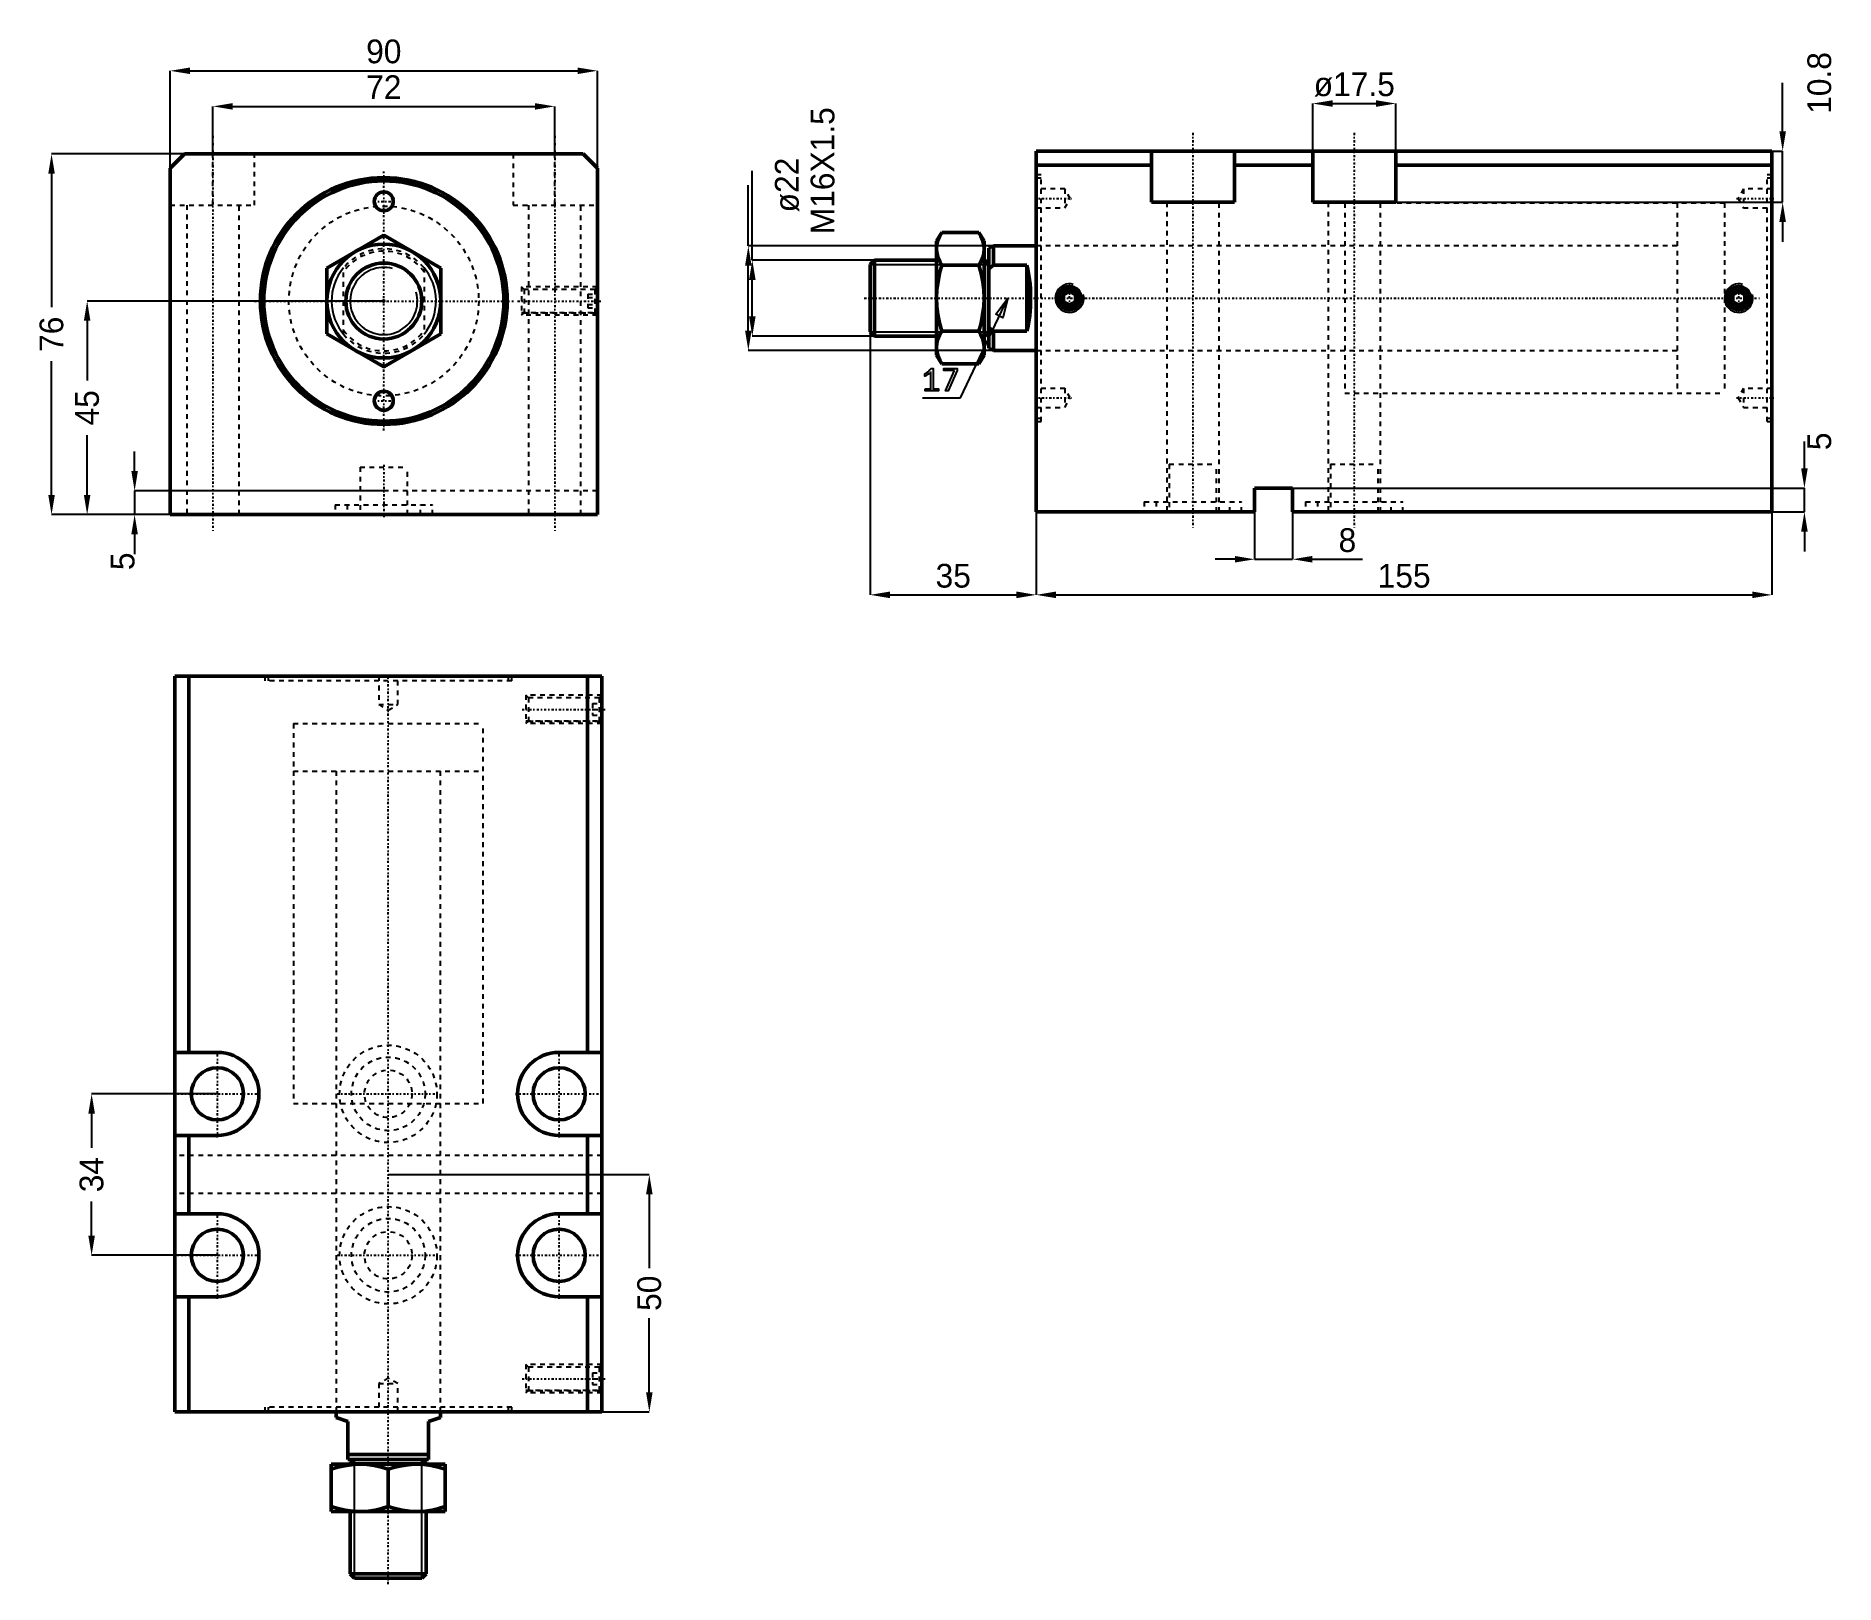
# Model space of a CAD drawing. Header units: millimetres. Extents: x -73 to 306, y -270 to 56.
import ezdxf

# ---------------------------------------------------------------- set-up
doc = ezdxf.new("R2010")
doc.units = ezdxf.units.MM
doc.linetypes.add('Center', pattern=[1.5, 0.45, -0.5, 0.05, -0.5])
doc.linetypes.add('Dashed', pattern=[2, 1, -1])
for name, color, linetype, lineweight in [('2d ConnectionPoints', 7, 'Continuous', 50), ('AM_0', 7, 'Continuous', 50), ('AM_5', 3, 'Continuous', 25), ('AM_7', 7, 'Center', 25), ('AM_9', 6, 'Dashed', 25)]:
    doc.layers.add(name, color=color, linetype=linetype, lineweight=lineweight)
doc.dimstyles.new('ISO-25', dxfattribs={"dimtxt": 2.5, "dimasz": 2.5, "dimexe": 1.25, "dimexo": 0.625, "dimtad": 1, "dimtxsty": 'Standard', "dimcen": 2.5, "dimadec": 0, "dimazin": 0, "dimtfac": 1, "dimtmove": 0, "dimatfit": 3, "dimfxl": 0, "dimarcsym": 0})

# ---------------------------------------------------------------- blocks, each defined once
blk = doc.blocks.new('1_JECX_MF_EXLA_40_70_0_rod__0_in_JECX_MF_160_EXLA_40_70_0__0')
at = {"layer": 'AM_0'}
for p, q in [((-12, 6.93), (0, 13.86)), ((0, 13.86), (12, 6.93)), ((-12, -6.93), (-12, 6.93)), ((12, 6.93), (12, -6.93)), ((0, -13.86), (-12, -6.93)), ((12, -6.93), (0, -13.86))]:
    blk.add_line(p, q, dxfattribs=at)
for radius in [12, 8]:
    blk.add_circle((0, 0), radius, dxfattribs=at)
at = {"layer": 'AM_5'}
blk.add_arc((0, 0), 7.08, 75, 15, dxfattribs=at)
at = {"layer": 'AM_9'}
for p, q in [((-8.5, -6.98), (-8.5, 6.98)), ((8.5, 6.98), (8.5, -6.98))]:
    blk.add_line(p, q, dxfattribs=at)
for points in [[(-8.5, 6.98), (-9.08, 6.21), (-9.58, 5.4), (-10.02, 4.54), (-10.38, 3.65), (-10.65, 2.74), (-10.85, 1.8), (-10.97, 0.84), (-11, -0.12), (-10.95, -1.07), (-10.81, -2.02), (-10.59, -2.96), (-10.3, -3.87), (-9.92, -4.75), (-9.47, -5.6), (-8.94, -6.4), (-8.5, -6.98)], [(8.5, -6.98), (9.08, -6.21), (9.58, -5.4), (10.02, -4.54), (10.38, -3.65), (10.65, -2.74), (10.85, -1.8), (10.97, -0.84), (11, 0.12), (10.95, 1.07), (10.81, 2.02), (10.59, 2.96), (10.3, 3.87), (9.92, 4.75), (9.47, 5.6), (8.94, 6.4), (8.5, 6.98)]]:
    blk.add_lwpolyline(points, dxfattribs=at)
for radius, start, end in [(11, 39.4006, 140.5994), (10.5, 35.9506, 144.0494), (10.5, 215.9506, 324.0494), (11, 219.4006, 320.5994)]:
    blk.add_arc((0, 0), radius, start, end, dxfattribs=at)
blk = doc.blocks.new('2_JECX_MF_EXLA_40_70_0_body__0_in_JECX_MF_160_EXLA_40_70_0__0')
at = {"layer": 'AM_0'}
for p, q in [((-42, 31), (-45, 28)), ((42, 31), (-42, 31)), ((45, 28), (42, 31)), ((-45, 28), (-45, -45)), ((45, -45), (45, 28)), ((-45, -45), (45, -45))]:
    blk.add_line(p, q, dxfattribs=at)
for centre, radius in [((0, 0), 26), ((0, 0), 25.3), ((0, 21), 2), ((0, -21), 2)]:
    blk.add_circle(centre, radius, dxfattribs=at)
at = {"layer": 'AM_5', "linetype": 'Dashed'}
for p, q in [((45, 3), (29, 3)), ((45, -3), (29, -3))]:
    blk.add_line(p, q, dxfattribs=at)
at = {"layer": 'AM_7'}
for p, q in [((-36, 34.8), (-36, -48.8)), ((36, 34.8), (36, -48.8)), ((0, -27.3), (0, 27.3)), ((-2.1, 21), (2.1, 21)), ((-27.3, 0), (27.3, 0)), ((28.2, 0), (45.8, 0)), ((-2.1, -21), (2.1, -21)), ((0, -34.5), (0, -45.5))]:
    blk.add_line(p, q, dxfattribs=at)
at = {"layer": 'AM_9'}
for p, q in [((-36, 20.2), (-36, 31)), ((-27.25, 20.2), (-27.25, 31)), ((27.25, 31), (27.25, 20.2)), ((36, 20.2), (36, 31)), ((-45, 20.2), (-27.25, 20.2)), ((-41.5, 20.2), (-41.5, -45)), ((-30.5, -45), (-30.5, 20.2)), ((27.25, 20.2), (45, 20.2)), ((30.5, 20.2), (30.5, -45)), ((41.5, -45), (41.5, 20.2)), ((29.54, 2.46), (29, 3)), ((29, 3), (29, -3)), ((44.5, 2.4), (29, 2.4)), ((44.46, 2.46), (29.54, 2.46)), ((29.54, 2.46), (29.54, -2.46)), ((43, 1.44), (45, 1.44)), ((43, 1.44), (43, -1.44)), ((43, 0.72), (45, 0.72)), ((45, 3), (44.46, 2.46)), ((44.46, 2.46), (44.46, -2.46)), ((45, 1.9), (44.5, 2.4)), ((44.5, 2.4), (44.5, -2.4)), ((29, -2.4), (44.5, -2.4)), ((29, -3), (29.54, -2.46)), ((29.54, -2.46), (44.46, -2.46)), ((43, -0.72), (45, -0.72)), ((43, -1.44), (45, -1.44)), ((44.46, -2.46), (45, -3)), ((44.5, -2.4), (45, -1.9)), ((-5, -35), (5, -35)), ((-5, -35), (-5, -45)), ((5, -45), (5, -35)), ((45, -40), (-45, -40)), ((-10.25, -42.9), (10.25, -42.9)), ((-10.25, -42.9), (-10.25, -45)), ((-7.75, -42.9), (-7.75, -45)), ((7.75, -45), (7.75, -42.9)), ((10.25, -45), (10.25, -42.9))]:
    blk.add_line(p, q, dxfattribs=at)
blk.add_circle((0, 0), 20, dxfattribs=at)
blk = doc.blocks.new('*D3')
at = {"layer": 'AM_5', "color": 0, "lineweight": -2}
for p, q in [((-45, 28), (-45, 48.5)), ((-40.83, 48.5), (40.83, 48.5)), ((45, 28), (45, 48.5))]:
    blk.add_line(p, q, dxfattribs=at)
at = {"layer": 'AM_5', "color": 0}
for points in [[(-40.83, 49.19), (-40.83, 47.81), (-45, 48.5)], [(40.83, 47.81), (40.83, 49.19), (45, 48.5)]]:
    blk.add_solid(points, dxfattribs=at)
at = {"layer": 'Defpoints', "color": 0}
for p in [(45, 48.5), (-45, 28), (45, 28)]:
    blk.add_point(p, dxfattribs=at)
at = {"layer": 'AM_5', "color": 0, "insert": (0, 52.55), "char_height": 5, "attachment_point": 5}
blk.add_mtext('90', dxfattribs=at)
blk = doc.blocks.new('*D4')
at = {"layer": 'AM_5', "color": 0, "lineweight": -2}
for p, q in [((-36, 31), (-36, 41)), ((-31.83, 41), (31.83, 41)), ((36, 31), (36, 41))]:
    blk.add_line(p, q, dxfattribs=at)
at = {"layer": 'AM_5', "color": 0}
for points in [[(-31.83, 41.69), (-31.83, 40.31), (-36, 41)], [(31.83, 40.31), (31.83, 41.69), (36, 41)]]:
    blk.add_solid(points, dxfattribs=at)
at = {"layer": 'Defpoints', "color": 0}
for p in [(36, 41), (-36, 31), (36, 31)]:
    blk.add_point(p, dxfattribs=at)
at = {"layer": 'AM_5', "color": 0, "insert": (0, 45.05), "char_height": 5, "attachment_point": 5}
blk.add_mtext('72', dxfattribs=at)
blk = doc.blocks.new('*D5')
at = {"layer": 'AM_5', "color": 0, "lineweight": -2}
for p, q in [((-42, 31), (-70, 31)), ((-70, 26.83), (-70, -1.31)), ((-70, -40.83), (-70, -12.69)), ((-45, -45), (-70, -45))]:
    blk.add_line(p, q, dxfattribs=at)
at = {"layer": 'AM_5', "color": 0}
for points in [[(-69.31, 26.83), (-70.69, 26.83), (-70, 31)], [(-70.69, -40.83), (-69.31, -40.83), (-70, -45)]]:
    blk.add_solid(points, dxfattribs=at)
at = {"layer": 'Defpoints', "color": 0}
for p in [(-42, 31), (-70, -45), (-45, -45)]:
    blk.add_point(p, dxfattribs=at)
at = {"layer": 'AM_5', "color": 0, "insert": (-70, -7), "char_height": 5, "attachment_point": 5, "rotation": 90}
blk.add_mtext('76', dxfattribs=at)
blk = doc.blocks.new('*D6')
at = {"layer": 'AM_5', "color": 0, "lineweight": -2}
for p, q in [((0, 0), (-62.5, 0)), ((-62.5, -4.17), (-62.5, -16.75)), ((-62.5, -40.83), (-62.5, -28.25)), ((-45, -45), (-62.5, -45))]:
    blk.add_line(p, q, dxfattribs=at)
at = {"layer": 'AM_5', "color": 0}
for points in [[(-61.81, -4.17), (-63.19, -4.17), (-62.5, 0)], [(-63.19, -40.83), (-61.81, -40.83), (-62.5, -45)]]:
    blk.add_solid(points, dxfattribs=at)
at = {"layer": 'Defpoints', "color": 0}
for p in [(0, 0), (-62.5, -45), (-45, -45)]:
    blk.add_point(p, dxfattribs=at)
at = {"layer": 'AM_5', "color": 0, "insert": (-62.5, -22.5), "char_height": 5, "attachment_point": 5, "rotation": 90}
blk.add_mtext('45', dxfattribs=at)
blk = doc.blocks.new('*D7')
at = {"layer": 'AM_5', "color": 0, "lineweight": -2}
for p, q in [((-52.5, -35.83), (-52.5, -31.67)), ((0, -40), (-52.5, -40)), ((-52.5, -40), (-52.5, -45)), ((-45, -45), (-52.5, -45)), ((-52.5, -49.17), (-52.5, -53.33))]:
    blk.add_line(p, q, dxfattribs=at)
at = {"layer": 'AM_5', "color": 0}
for points in [[(-53.19, -35.83), (-51.81, -35.83), (-52.5, -40)], [(-51.81, -49.17), (-53.19, -49.17), (-52.5, -45)]]:
    blk.add_solid(points, dxfattribs=at)
at = {"layer": 'Defpoints', "color": 0}
for p in [(0, -40), (-52.5, -45), (-45, -45)]:
    blk.add_point(p, dxfattribs=at)
at = {"layer": 'AM_5', "color": 0, "insert": (-55, -54.83), "char_height": 5, "attachment_point": 5, "rotation": 90}
blk.add_mtext('5', dxfattribs=at)
blk = doc.blocks.new('1_JECX_MF_EXLA_40_70_0_rod__0_in_JECX_MF_160_EXLA_40_70_0__4')
at = {"layer": 'AM_0'}
for p, q in [((-11, 0), (-11, -1.19)), ((11, -1.19), (11, 0)), ((-8.5, -2), (-11, -1.19)), ((-8.5, -10), (-8.5, -2)), ((11, -1.19), (8.5, -2)), ((8.5, -2), (8.5, -10)), ((-12, -11), (12, -11)), ((-12, -21), (-12, -11)), ((-8.5, -9), (8.5, -9)), ((-8.5, -10), (8.5, -10)), ((-7.08, -10), (-8, -10.92)), ((-8, -10.92), (8, -10.92)), ((-8, -10.92), (-8, -11)), ((8, -10.92), (7.08, -10)), ((8, -11), (8, -10.92)), ((12, -11), (12, -21)), ((0, -19.93), (0, -12.07)), ((-12, -21), (12, -21)), ((-8, -21), (-8, -34.08)), ((8, -34.08), (8, -21)), ((-8, -34.08), (-7.08, -35)), ((-8, -34.08), (8, -34.08)), ((7.08, -35), (8, -34.08)), ((-7.08, -35), (7.08, -35))]:
    blk.add_line(p, q, dxfattribs=at)
for points in [[(-6, -11), (-6.43, -11.01), (-7.83, -11.11), (-9.22, -11.32), (-10.62, -11.65), (-12, -12.07)], [(0, -12.07), (-1.46, -11.63), (-2.94, -11.29), (-4.46, -11.08), (-6, -11)], [(6, -11), (5.57, -11.01), (4.17, -11.11), (2.78, -11.32), (1.38, -11.65), (0, -12.07)], [(12, -12.07), (10.54, -11.63), (9.06, -11.29), (7.54, -11.08), (6, -11)], [(-12, -19.93), (-10.54, -20.37), (-9.06, -20.71), (-7.54, -20.92), (-6, -21)], [(-6, -21), (-5.57, -20.99), (-4.17, -20.89), (-2.78, -20.68), (-1.38, -20.35), (0, -19.93)], [(0, -19.93), (1.46, -20.37), (2.94, -20.71), (4.46, -20.92), (6, -21)], [(6, -21), (6.43, -20.99), (7.83, -20.89), (9.22, -20.68), (10.62, -20.35), (12, -19.93)]]:
    blk.add_lwpolyline(points, dxfattribs=at)
at = {"layer": 'AM_5'}
for p, q in [((-7.08, -35), (-7.08, -10)), ((7.08, -35), (7.08, -10))]:
    blk.add_line(p, q, dxfattribs=at)
at = {"layer": 'AM_7'}
blk.add_line((0, -36.25), (0, 155.36), dxfattribs=at)
at = {"layer": 'AM_9'}
for p, q in [((-20, 145), (20, 145)), ((-20, 145), (-20, 135)), ((20, 135), (20, 145)), ((-20, 135), (20, 135)), ((-11, 135), (-11, 0)), ((11, 0), (11, 135))]:
    blk.add_line(p, q, dxfattribs=at)
blk = doc.blocks.new('2_JECX_MF_EXLA_40_70_0_body__0_in_JECX_MF_160_EXLA_40_70_0__4')
at = {"layer": 'AM_0'}
for p, q in [((45, 155), (-45, 155)), ((-45, 155), (-45, 0)), ((-42, 155), (-42, 75.75)), ((42, 155), (42, 75.75)), ((45, 155), (45, 0)), ((-36, 75.75), (-45, 75.75)), ((45, 75.75), (36, 75.75)), ((-45, 58.25), (-36, 58.25)), ((-42, 58.25), (-42, 41.75)), ((36, 58.25), (45, 58.25)), ((42, 58.25), (42, 41.75)), ((-36, 41.75), (-45, 41.75)), ((45, 41.75), (36, 41.75)), ((-45, 24.25), (-36, 24.25)), ((-42, 24.25), (-42, 0)), ((36, 24.25), (45, 24.25)), ((42, 24.25), (42, 0)), ((45, 0), (-45, 0))]:
    blk.add_line(p, q, dxfattribs=at)
for centre in [(-36, 67), (36, 67), (-36, 33), (36, 33)]:
    blk.add_circle(centre, 5.5, dxfattribs=at)
for centre, start, end in [((-36, 67), 270, 90), ((36, 67), 90, 270), ((-36, 33), 270, 90), ((36, 33), 90, 270)]:
    blk.add_arc(centre, 8.75, start, end, dxfattribs=at)
at = {"layer": 'AM_5', "linetype": 'Dashed'}
for p, q in [((45, 151), (29, 151)), ((45, 145), (29, 145)), ((45, 10), (29, 10)), ((45, 4), (29, 4))]:
    blk.add_line(p, q, dxfattribs=at)
at = {"layer": 'AM_7'}
for p, q in [((28.2, 148), (45.8, 148)), ((-36, 57.8125), (-36, 76.1875)), ((36, 57.8125), (36, 76.1875)), ((-45.1875, 67), (-26.8125, 67)), ((-10.7625, 67), (10.7625, 67)), ((26.8125, 67), (45.1875, 67)), ((-36, 23.8125), (-36, 42.1875)), ((36, 23.8125), (36, 42.1875)), ((-45.1875, 33), (-26.8125, 33)), ((-10.7625, 33), (10.7625, 33)), ((26.8125, 33), (45.1875, 33)), ((28.2, 7), (45.8, 7))]:
    blk.add_line(p, q, dxfattribs=at)
at = {"layer": 'AM_9'}
for p, q in [((-26, 155), (-26, 154)), ((26, 154), (-26, 154)), ((-25.3, 155), (-25.3, 154)), ((-2, 155), (-2, 149)), ((2, 149), (2, 155)), ((25.3, 154), (25.3, 155)), ((26, 154), (26, 155)), ((-2, 149), (2, 149)), ((-2, 149), (0, 147.8453)), ((0, 147.8453), (2, 149)), ((29, 151), (29, 145)), ((29.5415, 150.4585), (29, 151)), ((44.5, 150.4), (29, 150.4)), ((44.4585, 150.4585), (29.5415, 150.4585)), ((29.5415, 150.4585), (29.5415, 145.5415)), ((43, 149.25), (45, 149.25)), ((43, 149.25), (43, 146.75)), ((43, 148), (45, 148)), ((45, 151), (44.4585, 150.4585)), ((44.4585, 150.4585), (44.4585, 145.5415)), ((45, 149.9), (44.5, 150.4)), ((44.5, 150.4), (44.5, 145.6)), ((-20, 145), (20, 145)), ((-20, 145), (-20, 65)), ((20, 65), (20, 145)), ((29, 145.6), (44.5, 145.6)), ((29, 145), (29.5415, 145.5415)), ((29.5415, 145.5415), (44.4585, 145.5415)), ((43, 146.75), (45, 146.75)), ((44.4585, 145.5415), (45, 145)), ((44.5, 145.6), (45, 146.1)), ((-20, 65), (20, 65)), ((-11, 65), (-11, 0)), ((11, 0), (11, 65)), ((45, 54), (-45, 54)), ((45, 46), (-45, 46)), ((29, 10), (29, 4)), ((29.5415, 9.4585), (29, 10)), ((44.5, 9.4), (29, 9.4)), ((44.4585, 9.4585), (29.5415, 9.4585)), ((29.5415, 9.4585), (29.5415, 4.5415)), ((43, 8.25), (45, 8.25)), ((43, 8.25), (43, 5.75)), ((45, 10), (44.4585, 9.4585)), ((44.4585, 9.4585), (44.4585, 4.5415)), ((45, 8.9), (44.5, 9.4)), ((44.5, 9.4), (44.5, 4.6)), ((0, 7.1547), (-2, 6)), ((-2, 6), (-2, 0)), ((-2, 6), (2, 6)), ((2, 6), (0, 7.1547)), ((2, 0), (2, 6)), ((29, 4.6), (44.5, 4.6)), ((29, 4), (29.5415, 4.5415)), ((29.5415, 4.5415), (44.4585, 4.5415)), ((43, 7), (45, 7)), ((43, 5.75), (45, 5.75)), ((44.4585, 4.5415), (45, 4)), ((44.5, 4.6), (45, 5.1)), ((26, 1), (-26, 1)), ((-26, 1), (-26, 0)), ((-25.3, 1), (-25.3, 0)), ((25.3, 0), (25.3, 1)), ((26, 0), (26, 1))]:
    blk.add_line(p, q, dxfattribs=at)
for centre, radius in [((0, 67), 10.25), ((0, 67), 7.75), ((0, 67), 5), ((0, 33), 10.25), ((0, 33), 7.75), ((0, 33), 5)]:
    blk.add_circle(centre, radius, dxfattribs=at)
blk = doc.blocks.new('*D13')
at = {"layer": 'AM_5', "color": 0, "lineweight": -2}
for p, q in [((0.94, -184.02), (55.94, -184.02)), ((55.94, -188.19), (55.94, -203.77)), ((55.94, -229.86), (55.94, -214.27)), ((45.94, -234.02), (55.94, -234.02))]:
    blk.add_line(p, q, dxfattribs=at)
at = {"layer": 'AM_5', "color": 0}
for points in [[(55.25, -188.19), (56.64, -188.19), (55.94, -184.02)], [(55.25, -229.86), (56.64, -229.86), (55.94, -234.02)]]:
    blk.add_solid(points, dxfattribs=at)
at = {"layer": 'Defpoints', "color": 0}
for p in [(0.94, -184.02), (55.94, -184.02), (45.94, -234.02)]:
    blk.add_point(p, dxfattribs=at)
at = {"layer": 'AM_5', "color": 0, "insert": (55.94, -209.02), "char_height": 5, "attachment_point": 5, "rotation": 90}
blk.add_mtext('50', dxfattribs=at)
blk = doc.blocks.new('*D14')
at = {"layer": 'AM_5', "color": 0, "lineweight": -2}
for p, q in [((-35.06, -167.02), (-61.56, -167.02)), ((-61.56, -171.19), (-61.56, -178.36)), ((-61.56, -196.86), (-61.56, -189.69)), ((-35.06, -201.02), (-61.56, -201.02))]:
    blk.add_line(p, q, dxfattribs=at)
at = {"layer": 'AM_5', "color": 0}
for points in [[(-62.25, -171.19), (-60.86, -171.19), (-61.56, -167.02)], [(-62.25, -196.86), (-60.86, -196.86), (-61.56, -201.02)]]:
    blk.add_solid(points, dxfattribs=at)
at = {"layer": 'Defpoints', "color": 0}
for p in [(-61.56, -167.02), (-35.06, -167.02), (-35.06, -201.02)]:
    blk.add_point(p, dxfattribs=at)
at = {"layer": 'AM_5', "color": 0, "insert": (-61.56, -184.02), "char_height": 5, "attachment_point": 5, "rotation": 90}
blk.add_mtext('34', dxfattribs=at)
blk = doc.blocks.new('1_JECX_MF_EXLA_40_70_0_rod__0_in_JECX_MF_160_EXLA_40_70_0__2')
at = {"layer": 'AM_0'}
for p, q in [((-19.93, 13.86), (-21, 12)), ((-21, 12), (-21, -12)), ((-19.93, 13.86), (-12.07, 13.86)), ((-11, 12), (-12.07, 13.86)), ((-11, 12), (-11, -12)), ((-34.08, 8), (-35, 7.08)), ((-34.08, 8), (-34.08, -8)), ((-21, 8), (-34.08, 8)), ((-10.92, 8), (-11, 8)), ((-10, 7.08), (-10.92, 8)), ((-10.92, 8), (-10.92, -8)), ((-9, 11), (-10, 10.5)), ((-10, 10.5), (-10, -10.5)), ((0, 11), (-9, 11)), ((-9, 11), (-9, 6.98)), ((-35, 7.08), (-35, -7.08)), ((-19.93, 6.93), (-12.07, 6.93)), ((-9, 6.98), (-10, 6.16)), ((-2, 6.98), (-9, 6.98)), ((-2, 6.98), (-2, -6.98)), ((-35, -7.08), (-34.08, -8)), ((-19.93, -6.93), (-12.07, -6.93)), ((-10.92, -8), (-10, -7.08)), ((-10, -6.16), (-9, -6.98)), ((-9, -6.98), (-2, -6.98)), ((-9, -6.98), (-9, -11)), ((-34.08, -8), (-21, -8)), ((-11, -8), (-10.92, -8)), ((-10, -10.5), (-9, -11)), ((-9, -11), (0, -11)), ((-21, -12), (-19.93, -13.86)), ((-19.93, -13.86), (-12.07, -13.86)), ((-12.07, -13.86), (-11, -12))]:
    blk.add_line(p, q, dxfattribs=at)
for points in [[(-19.93, 13.86), (-20.37, 13.01), (-20.71, 12.16), (-20.92, 11.28), (-21, 10.39)], [(-11, 10.39), (-11.01, 10.64), (-11.11, 11.45), (-11.32, 12.25), (-11.65, 13.06), (-12.07, 13.86)], [(-21, 10.39), (-20.99, 10.15), (-20.89, 9.34), (-20.68, 8.53), (-20.35, 7.73), (-19.93, 6.93)], [(-12.07, 6.93), (-11.63, 7.77), (-11.29, 8.63), (-11.08, 9.51), (-11, 10.39)], [(-19.93, 6.93), (-20.37, 5.25), (-20.7, 3.54), (-20.92, 1.79), (-21, 0.02), (-21, 0)], [(-11, 0), (-11.07, 1.74), (-11.28, 3.46), (-11.62, 5.21), (-12.07, 6.93)], [(-2, -6.98), (-1.81, -6.21), (-1.65, -5.4), (-1.51, -4.54), (-1.39, -3.65), (-1.3, -2.74), (-1.24, -1.8), (-1.2, -0.84), (-1.19, 0.12), (-1.2, 1.07), (-1.25, 2.02), (-1.32, 2.96), (-1.42, 3.87), (-1.54, 4.75), (-1.69, 5.6), (-1.86, 6.4), (-2, 6.98)], [(-21, 0), (-20.93, -1.74), (-20.72, -3.46), (-20.38, -5.21), (-19.93, -6.93)], [(-12.07, -6.93), (-11.63, -5.25), (-11.3, -3.54), (-11.08, -1.79), (-11, -0.02), (-11, 0)], [(-19.93, -6.93), (-20.37, -7.77), (-20.71, -8.63), (-20.92, -9.51), (-21, -10.39)], [(-11, -10.39), (-11.01, -10.15), (-11.11, -9.34), (-11.32, -8.53), (-11.65, -7.73), (-12.07, -6.93)], [(-21, -10.39), (-20.99, -10.64), (-20.89, -11.45), (-20.68, -12.25), (-20.35, -13.06), (-19.93, -13.86)], [(-12.07, -13.86), (-11.63, -13.01), (-11.29, -12.16), (-11.08, -11.28), (-11, -10.39)]]:
    blk.add_lwpolyline(points, dxfattribs=at)
at = {"layer": 'AM_5'}
for p, q in [((-35, 7.08), (-10, 7.08)), ((-35, -7.08), (-10, -7.08))]:
    blk.add_line(p, q, dxfattribs=at)
at = {"layer": 'AM_7'}
blk.add_line((-36.25, 0), (152.75, 0), dxfattribs=at)
at = {"layer": 'AM_9'}
for p, q in [((145, 20), (135, 20)), ((135, 20), (135, -20)), ((145, 20), (145, -20)), ((135, 11), (0, 11)), ((0, -11), (135, -11)), ((135, -20), (145, -20))]:
    blk.add_line(p, q, dxfattribs=at)
blk = doc.blocks.new('2_JECX_MF_EXLA_40_70_0_body__0_in_JECX_MF_160_EXLA_40_70_0__2')
at = {"layer": 'AM_0'}
for p, q in [((0, -45), (0, 31)), ((155, 31), (0, 31)), ((24.25, 31), (24.25, 20.2)), ((41.75, 20.2), (41.75, 31)), ((58.25, 31), (58.25, 20.2)), ((75.75, 20.2), (75.75, 31)), ((155, -45), (155, 31)), ((24.25, 28), (0, 28)), ((58.25, 28), (41.75, 28)), ((155, 28), (75.75, 28)), ((24.25, 20.2), (41.75, 20.2)), ((58.25, 20.2), (75.75, 20.2)), ((7, 1.44), (5.75, 0.72)), ((5.75, 0.72), (5.75, -0.72)), ((8.25, 0.72), (7, 1.44)), ((8.25, -0.72), (8.25, 0.72)), ((148, 1.44), (146.75, 0.72)), ((146.75, 0.72), (146.75, -0.72)), ((149.25, 0.72), (148, 1.44)), ((149.25, -0.72), (149.25, 0.72)), ((5.75, -0.72), (7, -1.44)), ((7, -1.44), (8.25, -0.72)), ((146.75, -0.72), (148, -1.44)), ((148, -1.44), (149.25, -0.72)), ((54, -40), (46, -40)), ((46, -40), (46, -45)), ((54, -45), (54, -40)), ((46, -45), (0, -45)), ((155, -45), (54, -45))]:
    blk.add_line(p, q, dxfattribs=at)
for centre, radius in [((7, 0), 2.46), ((7, 0), 2.4), ((7, 0), 1.9), ((148, 0), 2.46), ((148, 0), 2.4), ((148, 0), 1.9)]:
    blk.add_circle(centre, radius, dxfattribs=at)
at = {"layer": 'AM_5'}
for centre in [(7, 0), (148, 0)]:
    blk.add_arc(centre, 3, 75, 15, dxfattribs=at)
at = {"layer": 'AM_7'}
for p, q in [((33, 34.8), (33, -48.8)), ((67, 34.8), (67, -48.8)), ((-0.36, 21), (7.51, 21)), ((147.49, 21), (155.36, 21)), ((7, -3.15), (7, 3.15)), ((148, -3.15), (148, 3.15)), ((155.05, 0), (153.95, 0)), ((-0.36, -21), (7.51, -21)), ((147.49, -21), (155.36, -21))]:
    blk.add_line(p, q, dxfattribs=at)
at = {"layer": 'AM_9'}
for p, q in [((1, 26), (0, 26)), ((1, 25.3), (0, 25.3)), ((6, 23), (0, 23)), ((1, -26), (1, 26)), ((7.15, 21), (6, 23)), ((6, 23), (6, 19)), ((149, 23), (147.85, 21)), ((155, 23), (149, 23)), ((149, 23), (149, 19)), ((154, -26), (154, 26)), ((155, 26), (154, 26)), ((155, 25.3), (154, 25.3)), ((0, 19), (6, 19)), ((6, 19), (7.15, 21)), ((27.5, 20.2), (27.5, -45)), ((38.5, -45), (38.5, 20.2)), ((61.5, 20.2), (61.5, -45)), ((145, 20), (65, 20)), ((65, 20), (65, -20)), ((72.5, -45), (72.5, 20.2)), ((145, 20), (145, -20)), ((147.85, 21), (149, 19)), ((149, 19), (155, 19)), ((65, 11), (0, 11)), ((0, -11), (65, -11)), ((6, -19), (0, -19)), ((7.15, -21), (6, -19)), ((6, -19), (6, -23)), ((6, -23), (7.15, -21)), ((65, -20), (145, -20)), ((149, -19), (147.85, -21)), ((147.85, -21), (149, -23)), ((155, -19), (149, -19)), ((149, -19), (149, -23)), ((0, -23), (6, -23)), ((0, -25.3), (1, -25.3)), ((0, -26), (1, -26)), ((149, -23), (155, -23)), ((154, -25.3), (155, -25.3)), ((154, -26), (155, -26)), ((28, -35), (38, -35)), ((28, -35), (28, -45)), ((38, -45), (38, -35)), ((62, -35), (72, -35)), ((62, -35), (62, -45)), ((72, -45), (72, -35)), ((22.75, -42.9), (43.25, -42.9)), ((22.75, -42.9), (22.75, -45)), ((25.25, -42.9), (25.25, -45)), ((40.75, -45), (40.75, -42.9)), ((43.25, -45), (43.25, -42.9)), ((56.75, -42.9), (77.25, -42.9)), ((56.75, -42.9), (56.75, -45)), ((59.25, -42.9), (59.25, -45)), ((74.75, -45), (74.75, -42.9)), ((77.25, -45), (77.25, -42.9))]:
    blk.add_line(p, q, dxfattribs=at)
blk = doc.blocks.new('*D26')
at = {"layer": 'AM_5', "color": 0, "lineweight": -2}
for p, q in [((195.72, 31.6), (195.72, 41.6)), ((199.89, 41.6), (209.05, 41.6)), ((213.22, 31.6), (213.22, 41.6))]:
    blk.add_line(p, q, dxfattribs=at)
at = {"layer": 'AM_5', "color": 0}
for points in [[(199.89, 42.3), (199.89, 40.91), (195.72, 41.6)], [(209.05, 42.3), (209.05, 40.91), (213.22, 41.6)]]:
    blk.add_solid(points, dxfattribs=at)
at = {"layer": 'Defpoints', "color": 0}
for p in [(213.22, 41.6), (195.72, 31.6), (213.22, 31.6)]:
    blk.add_point(p, dxfattribs=at)
at = {"layer": 'AM_5', "color": 0, "insert": (204.47, 45.6), "char_height": 5, "attachment_point": 5}
blk.add_mtext('ø17.5', dxfattribs=at)
blk = doc.blocks.new('*D27')
at = {"layer": 'AM_5', "color": 0, "lineweight": -2}
for p, q in [((294.72, 35.77), (294.72, 45.94)), ((213.22, 31.6), (294.72, 31.6)), ((294.72, 20.8), (294.72, 31.6)), ((213.22, 20.8), (294.72, 20.8)), ((294.72, 16.64), (294.72, 12.47))]:
    blk.add_line(p, q, dxfattribs=at)
at = {"layer": 'AM_5', "color": 0}
for points in [[(294.02, 35.77), (295.41, 35.77), (294.72, 31.6)], [(294.02, 16.64), (295.41, 16.64), (294.72, 20.8)]]:
    blk.add_solid(points, dxfattribs=at)
at = {"layer": 'Defpoints', "color": 0}
for p in [(213.22, 31.6), (294.72, 31.6), (213.22, 20.8)]:
    blk.add_point(p, dxfattribs=at)
at = {"layer": 'AM_5', "color": 0, "insert": (302.47, 45.94), "char_height": 5, "attachment_point": 5, "rotation": 90}
blk.add_mtext('10.8', dxfattribs=at)
blk = doc.blocks.new('*D28')
at = {"layer": 'AM_5', "color": 0, "lineweight": -2}
for p, q in [((137.47, -44.4), (137.47, -61.9)), ((292.47, -44.4), (292.47, -61.9)), ((141.64, -61.9), (288.3, -61.9))]:
    blk.add_line(p, q, dxfattribs=at)
at = {"layer": 'AM_5', "color": 0}
for points in [[(141.64, -61.2), (141.64, -62.59), (137.47, -61.9)], [(288.3, -61.2), (288.3, -62.59), (292.47, -61.9)]]:
    blk.add_solid(points, dxfattribs=at)
at = {"layer": 'Defpoints', "color": 0}
for p in [(137.47, -44.4), (292.47, -44.4), (292.47, -61.9)]:
    blk.add_point(p, dxfattribs=at)
at = {"layer": 'AM_5', "color": 0, "insert": (214.97, -57.9), "char_height": 5, "attachment_point": 5}
blk.add_mtext('155', dxfattribs=at)
blk = doc.blocks.new('*D29')
at = {"layer": 'AM_5', "color": 0, "lineweight": -2}
for p, q in [((102.47, 0.6), (102.47, -61.9)), ((137.47, -44.4), (137.47, -61.9)), ((106.64, -61.9), (133.3, -61.9))]:
    blk.add_line(p, q, dxfattribs=at)
at = {"layer": 'AM_5', "color": 0}
for points in [[(106.64, -61.2), (106.64, -62.59), (102.47, -61.9)], [(133.3, -61.2), (133.3, -62.59), (137.47, -61.9)]]:
    blk.add_solid(points, dxfattribs=at)
at = {"layer": 'Defpoints', "color": 0}
for p in [(102.47, 0.6), (137.47, -44.4), (137.47, -61.9)]:
    blk.add_point(p, dxfattribs=at)
at = {"layer": 'AM_5', "color": 0, "insert": (119.97, -57.9), "char_height": 5, "attachment_point": 5}
blk.add_mtext('35', dxfattribs=at)
blk = doc.blocks.new('*D30')
at = {"layer": 'AM_5', "color": 0, "lineweight": -2}
for p, q in [((76.8, 11.6), (76.8, 24.44)), ((128.47, 11.6), (76.8, 11.6)), ((76.8, -6.23), (76.8, 7.44)), ((128.47, -10.4), (76.8, -10.4))]:
    blk.add_line(p, q, dxfattribs=at)
at = {"layer": 'AM_5', "color": 0}
for points in [[(76.11, 7.44), (77.5, 7.44), (76.8, 11.6)], [(76.11, -6.23), (77.5, -6.23), (76.8, -10.4)]]:
    blk.add_solid(points, dxfattribs=at)
at = {"layer": 'Defpoints', "color": 0}
for p in [(76.8, 11.6), (128.47, 11.6), (128.47, -10.4)]:
    blk.add_point(p, dxfattribs=at)
at = {"layer": 'AM_5', "color": 0, "insert": (84.97, 24.44), "char_height": 5, "attachment_point": 5, "rotation": 90}
blk.add_mtext('ø22', dxfattribs=at)
blk = doc.blocks.new('*D31')
at = {"layer": 'AM_5', "color": 0, "lineweight": -2}
for p, q in [((77.64, 8.6), (77.64, 27.44)), ((103.39, 8.6), (77.64, 8.6)), ((77.64, -3.23), (77.64, 4.44)), ((103.47, -7.4), (77.64, -7.4))]:
    blk.add_line(p, q, dxfattribs=at)
at = {"layer": 'AM_5', "color": 0}
for points in [[(76.94, 4.44), (78.33, 4.44), (77.64, 8.6)], [(76.94, -3.23), (78.33, -3.23), (77.64, -7.4)]]:
    blk.add_solid(points, dxfattribs=at)
at = {"layer": 'Defpoints', "color": 0}
for p in [(77.64, 8.6), (103.39, 8.6), (103.47, -7.4)]:
    blk.add_point(p, dxfattribs=at)
at = {"layer": 'AM_5', "color": 0, "insert": (92.47, 27.44), "char_height": 5, "attachment_point": 5, "rotation": 90}
blk.add_mtext('M16X1.5', dxfattribs=at)
blk = doc.blocks.new('*D32')
at = {"layer": 'AM_5', "color": 0, "lineweight": -2}
for p, q in [((183.47, -39.4), (183.47, -54.4)), ((191.47, -44.4), (191.47, -54.4)), ((179.3, -54.4), (175.14, -54.4)), ((183.47, -54.4), (191.47, -54.4)), ((195.64, -54.4), (206.19, -54.4))]:
    blk.add_line(p, q, dxfattribs=at)
at = {"layer": 'AM_5', "color": 0}
for points in [[(179.3, -53.7), (179.3, -55.09), (183.47, -54.4)], [(195.64, -53.7), (195.64, -55.09), (191.47, -54.4)]]:
    blk.add_solid(points, dxfattribs=at)
at = {"layer": 'Defpoints', "color": 0}
for p in [(183.47, -39.4), (191.47, -44.4), (191.47, -54.4)]:
    blk.add_point(p, dxfattribs=at)
at = {"layer": 'AM_5', "color": 0, "insert": (203.02, -50.4), "char_height": 5, "attachment_point": 5}
blk.add_mtext('8', dxfattribs=at)
blk = doc.blocks.new('*D33')
at = {"layer": 'AM_5', "color": 0, "lineweight": -2}
for p, q in [((299.3, -35.23), (299.3, -29.56)), ((183.47, -39.4), (299.3, -39.4)), ((299.3, -44.4), (299.3, -39.4)), ((191.47, -44.4), (299.3, -44.4)), ((299.3, -48.56), (299.3, -52.73))]:
    blk.add_line(p, q, dxfattribs=at)
at = {"layer": 'AM_5', "color": 0}
for points in [[(298.61, -35.23), (300, -35.23), (299.3, -39.4)], [(298.61, -48.56), (300, -48.56), (299.3, -44.4)]]:
    blk.add_solid(points, dxfattribs=at)
at = {"layer": 'Defpoints', "color": 0}
for p in [(183.47, -39.4), (191.47, -44.4), (299.3, -44.4)]:
    blk.add_point(p, dxfattribs=at)
at = {"layer": 'AM_5', "color": 0, "insert": (302.47, -29.56), "char_height": 5, "attachment_point": 5, "rotation": 90}
blk.add_mtext('5', dxfattribs=at)

msp = doc.modelspace()

# ---------------------------------------------------------------- linework, layer by layer
at = {"layer": '2d ConnectionPoints'}
for p in [(0, 0), (137.469, 0.604), (0.941, -234.022)]:
    msp.add_point(p, dxfattribs=at)
at = {"layer": 'AM_5'}
for p, q in [((121.469, -20.396), (131.469, 0.604)), ((113.469, -20.396), (121.469, -20.396))]:
    msp.add_line(p, q, dxfattribs=at)
for points in [[(131.469, 0.604), (130.43, -3.517), (128.925, -2.8), (131.469, 0.604)], [(114.077, -18.48), (115.273, -18.48), (115.273, -14.964), (115.273, -14.964), (115.208, -15.029), (115.1, -15.13), (115.1, -15.13), (114.976, -15.235), (114.886, -15.308), (114.886, -15.308), (114.792, -15.381), (114.65, -15.484), (114.65, -15.484), (114.507, -15.58), (114.412, -15.64), (114.412, -15.64), (114.318, -15.694), (114.188, -15.76), (114.188, -15.76), (114.07, -15.807), (113.999, -15.828), (113.999, -15.334), (113.999, -15.334), (114.088, -15.292), (114.227, -15.212), (114.227, -15.212), (114.375, -15.112), (114.478, -15.034), (114.478, -15.034), (114.582, -14.95), (114.732, -14.82), (114.732, -14.82), (114.877, -14.686), (114.971, -14.593), (114.971, -14.593), (115.059, -14.502), (115.178, -14.374), (115.178, -14.374), (115.279, -14.256), (115.338, -14.184), (115.754, -14.184), (115.754, -18.48), (116.839, -18.48), (116.839, -18.896), (114.077, -18.896), (114.077, -18.48)], [(120.271, -14.639), (117.963, -14.639), (117.963, -14.184), (120.81, -14.184), (120.81, -14.639), (118.873, -18.896), (118.34, -18.896), (120.271, -14.639)]]:
    msp.add_lwpolyline(points, dxfattribs=at)

# ---------------------------------------------------------------- block references
for name, p in [('2_JECX_MF_EXLA_40_70_0_body__0_in_JECX_MF_160_EXLA_40_70_0__0', (0, 0)), ('2_JECX_MF_EXLA_40_70_0_body__0_in_JECX_MF_160_EXLA_40_70_0__2', (137.469, 0.604)), ('1_JECX_MF_EXLA_40_70_0_rod__0_in_JECX_MF_160_EXLA_40_70_0__2', (137.469, 0.604)), ('1_JECX_MF_EXLA_40_70_0_rod__0_in_JECX_MF_160_EXLA_40_70_0__0', (0, 0)), ('2_JECX_MF_EXLA_40_70_0_body__0_in_JECX_MF_160_EXLA_40_70_0__4', (0.941, -234.022)), ('1_JECX_MF_EXLA_40_70_0_rod__0_in_JECX_MF_160_EXLA_40_70_0__4', (0.941, -234.022))]:
    msp.add_blockref(name, p)

# ---------------------------------------------------------------- dimensions: what is measured, and where the dimension line sits
for base, p1, p2, text, picture, middle in [((45, 48.5), (-45, 28), (45, 28), '90', '*D3', (0, 48.5)), ((36, 41), (-36, 31), (36, 31), '72', '*D4', (0, 41)), ((213.219, 41.604), (195.719, 31.604), (213.219, 31.604), 'ø17.5', '*D26', (204.469, 41.604)), ((137.469, -61.896), (102.469, 0.604), (137.469, -44.396), '35', '*D29', (119.969, -61.896)), ((191.469, -54.396), (183.469, -39.396), (191.469, -44.396), '8', '*D32', (203.024, -54.396)), ((292.469, -61.896), (137.469, -44.396), (292.469, -44.396), '155', '*D28', (214.969, -61.896))]:
    dim = msp.add_linear_dim(base=base, p1=p1, p2=p2, text=text, dimstyle='ISO-25', override={"dimtxt": 5, "dimasz": 4.166667, "dimexe": 0, "dimexo": 0, "dimgap": 1.5}, dxfattribs=at)
    dim.commit()
    dim.dimension.update_dxf_attribs({"geometry": picture, "text_midpoint": middle, "dimtype": 160})
for base, p1, p2, text, picture, middle in [((294.719, 31.604), (213.219, 20.804), (213.219, 31.604), '10.8', '*D27', (302.469, 45.937)), ((77.636, 8.604), (103.469, -7.396), (103.389, 8.604), 'M16X1.5', '*D31', (92.469, 27.437)), ((-70, -45), (-42, 31), (-45, -45), '76', '*D5', (-70, -7)), ((76.802, 11.604), (128.469, -10.396), (128.469, 11.604), 'ø22', '*D30', (84.969, 24.437)), ((-62.5, -45), (0, 0), (-45, -45), '45', '*D6', (-62.5, -22.5)), ((299.302, -44.396), (183.469, -39.396), (191.469, -44.396), '5', '*D33', (302.469, -29.563)), ((-52.5, -45), (0, -40), (-45, -45), '5', '*D7', (-55, -54.833)), ((-61.559, -167.022), (-35.059, -201.022), (-35.059, -167.022), '34', '*D14', (-61.559, -184.022)), ((55.941, -184.022), (45.941, -234.022), (0.941, -184.022), '50', '*D13', (55.941, -209.022))]:
    dim = msp.add_linear_dim(base=base, p1=p1, p2=p2, angle=90, text=text, dimstyle='ISO-25', override={"dimtxt": 5, "dimasz": 4.166667, "dimexe": 0, "dimexo": 0, "dimgap": 1.5}, dxfattribs=at)
    dim.commit()
    dim.dimension.update_dxf_attribs({"geometry": picture, "text_midpoint": middle, "dimtype": 160, "text_rotation": 90})

doc.saveas('drawing.dxf')
